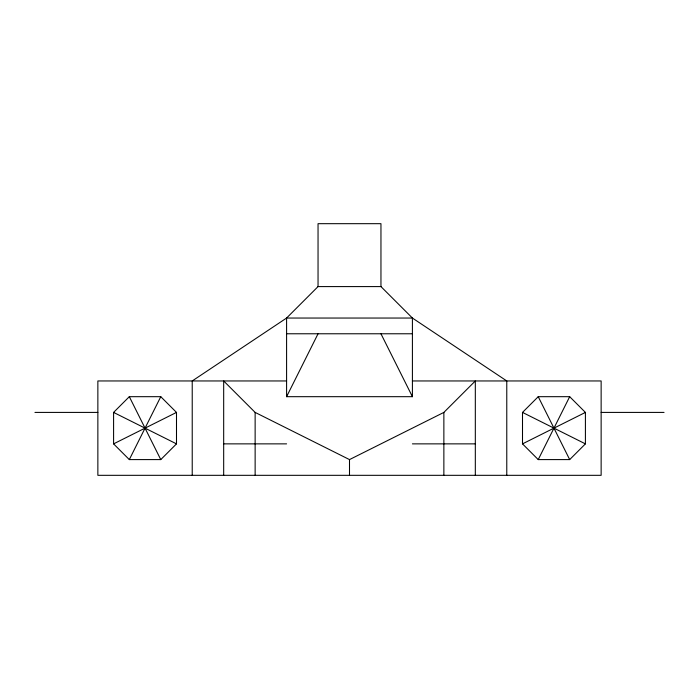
<?xml version="1.0" encoding="UTF-8"?>
<svg xmlns="http://www.w3.org/2000/svg" width="699" height="699" viewBox="0 0 699 699"><rect width="100%" height="100%" fill="white"/><g stroke="black" fill="none" stroke-linecap="round" stroke-linejoin="round"><path stroke-width="1.05" d="M129.315 459.593L160.77 396.683L176.498 412.41L176.498 443.865L160.77 459.593L129.315 459.593L113.588 443.865L113.588 412.41L129.315 396.683L160.77 396.683M192.225 475.32L192.225 380.955L286.59 318.045L318.045 286.59L380.955 286.59L412.41 318.045L412.41 396.683L286.59 396.683L318.045 333.773M538.23 459.593L569.685 396.683L585.413 412.41L585.413 443.865L569.685 459.593L538.23 459.593L522.503 443.865L522.503 412.41L538.23 396.683L569.685 396.683M223.68 475.32L223.68 380.955L255.135 412.41L349.5 459.593L443.865 412.41L475.32 380.955L475.32 475.32M113.588 443.865L176.498 412.41M522.503 443.865L585.413 412.41M286.59 333.773L412.41 333.773M286.59 380.955L97.86 380.955L97.86 475.32L601.14 475.32L601.14 380.955L412.41 380.955M34.95 412.41L97.86 412.41M601.14 412.41L664.05 412.41M223.68 443.865L286.59 443.865M412.41 443.865L475.32 443.865M522.503 412.41L585.413 443.865M113.588 412.41L176.498 443.865M538.23 396.683L569.685 459.593M380.955 333.773L412.41 396.683M129.315 396.683L160.77 459.593M506.775 475.32L506.775 380.955L412.41 318.045L286.59 318.045L286.59 396.683M443.865 412.41L443.865 475.32M380.955 286.59L380.955 223.68L318.045 223.68L318.045 286.59M349.5 459.593L349.5 475.32M255.135 412.41L255.135 475.32"/></g></svg>
